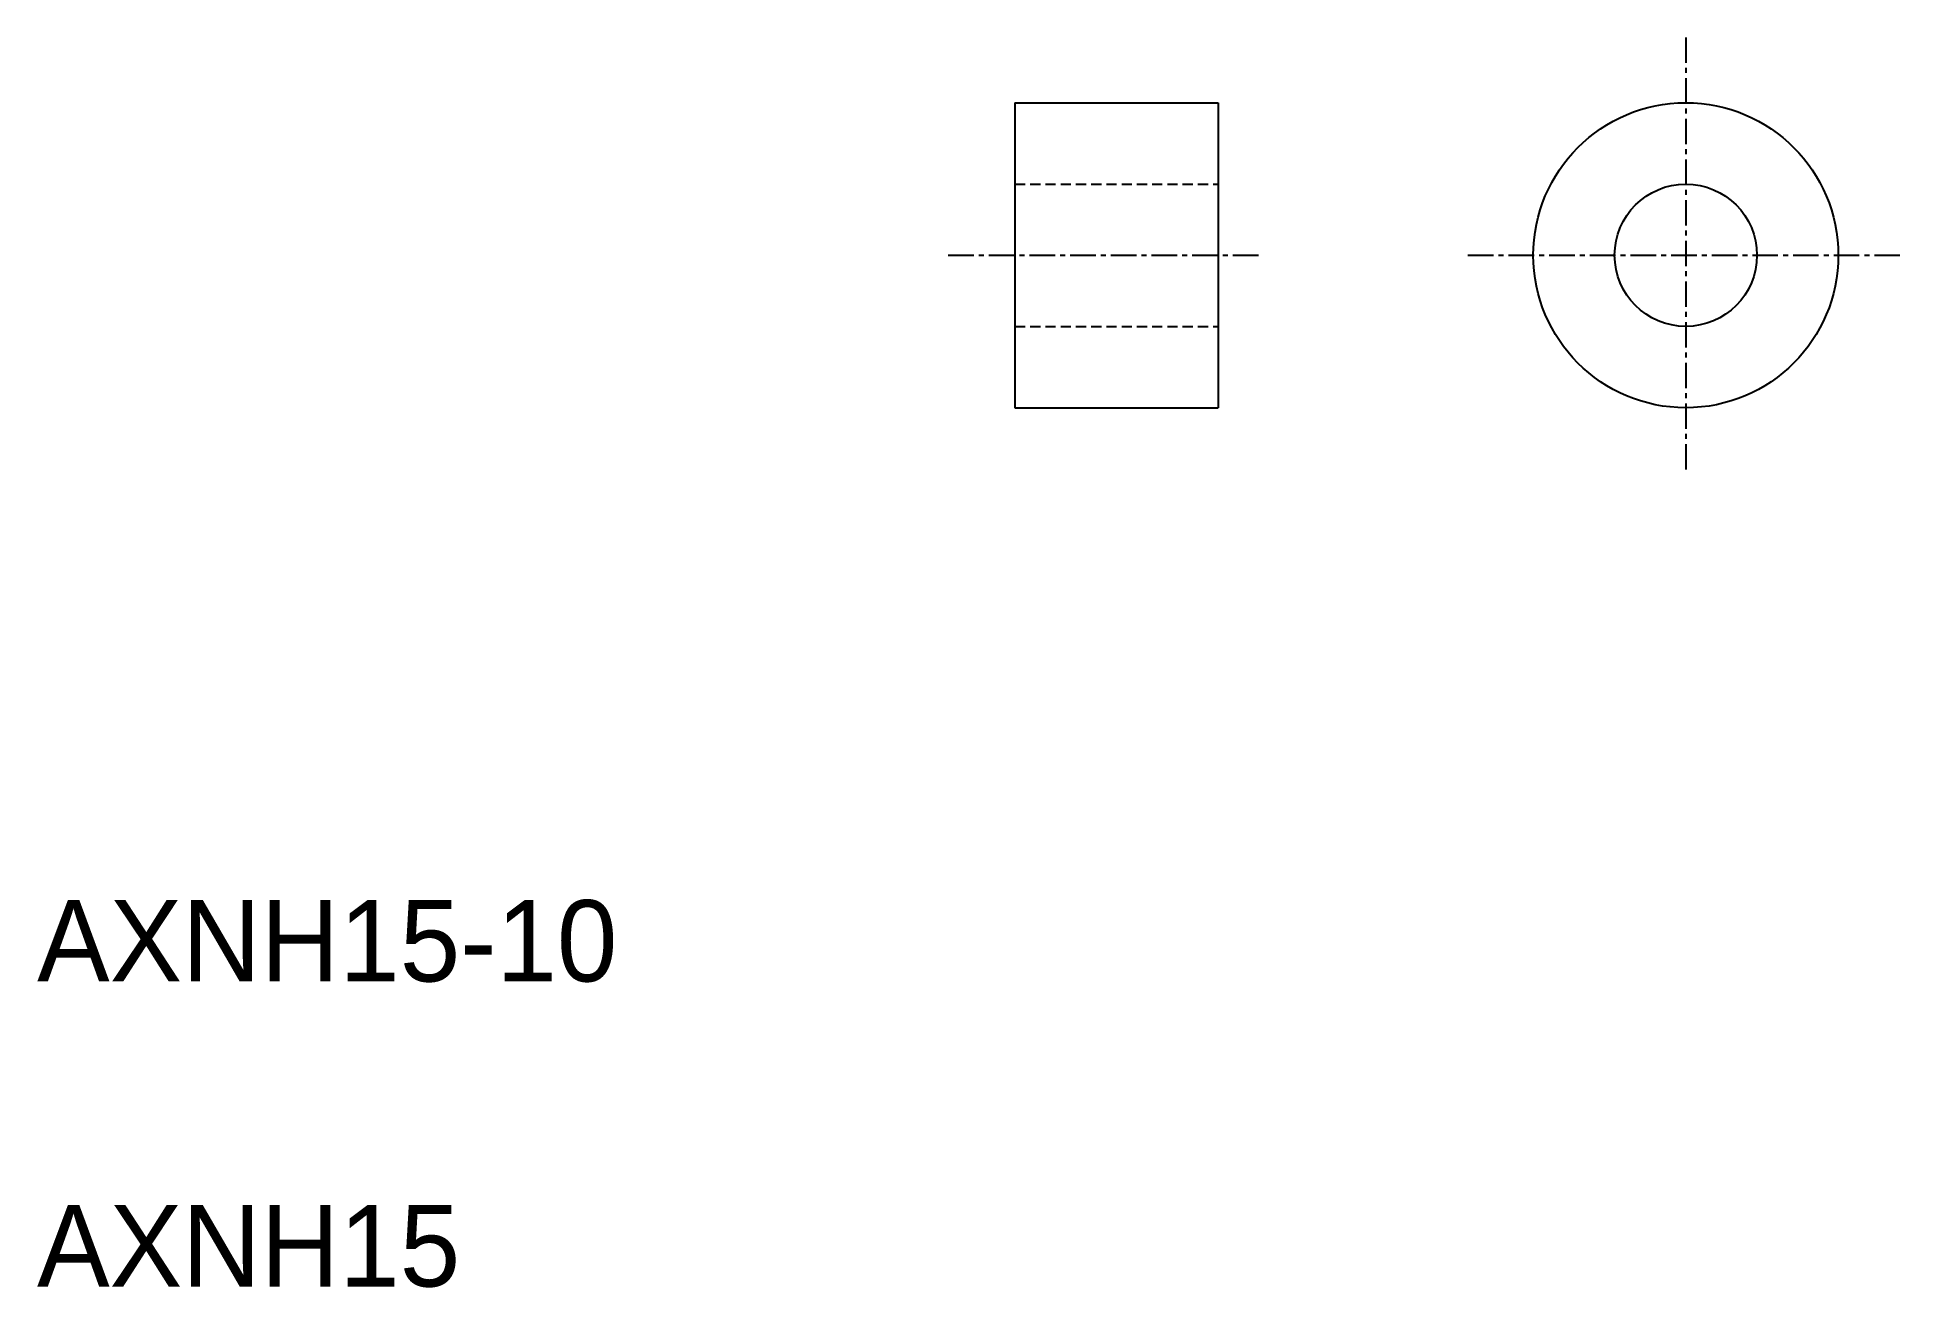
# Model space of a CAD drawing. Extents: x 10 to 101.8, y 9.9 to 71.4.
import ezdxf

# ---------------------------------------------------------------- set-up
doc = ezdxf.new("R2010")
doc.units = 0
doc.linetypes.add('CENTER', pattern=[2, 1.25, -0.25, 0.25, -0.25])
doc.linetypes.add('DASHED', pattern=[0.75, 0.5, -0.25])
doc.layers.get('0').update_dxf_attribs({"linetype": 'CONTINUOUS'})
doc.layers.add('CENTER', color=1, linetype='CENTER')

msp = doc.modelspace()

# ---------------------------------------------------------------- linework, layer by layer
at = {"color": 7, "linetype": 'CONTINUOUS'}
for p, q in [((58.095, 68.209), (58.095, 53.209)), ((58.095, 68.209), (68.095, 68.209)), ((68.095, 68.209), (68.095, 53.209)), ((58.095, 53.209), (68.095, 53.209))]:
    msp.add_line(p, q, dxfattribs=at)
at = {"color": 3, "linetype": 'DASHED'}
for p, q in [((58.095, 64.209), (68.095, 64.209)), ((58.095, 57.209), (68.095, 57.209))]:
    msp.add_line(p, q, dxfattribs=at)
at = {"color": 7, "linetype": 'CONTINUOUS'}
for radius in [7.5, 3.5]:
    msp.add_circle((91.093, 60.709), radius, dxfattribs=at)
at = {"layer": 'CENTER', "color": 1, "linetype": 'CENTER'}
for p, q in [((91.093, 71.425), (91.093, 49.993)), ((54.817, 60.709), (70.095, 60.709)), ((80.377, 60.709), (101.809, 60.709))]:
    msp.add_line(p, q, dxfattribs=at)

# ---------------------------------------------------------------- texts
at = {"color": 7, "linetype": 'CONTINUOUS'}
for s, p in [('AXNH15-10', (10, 25)), ('AXNH15', (10, 10))]:
    msp.add_text(s, height=4, dxfattribs=at).set_placement(p)

doc.saveas('drawing.dxf')
